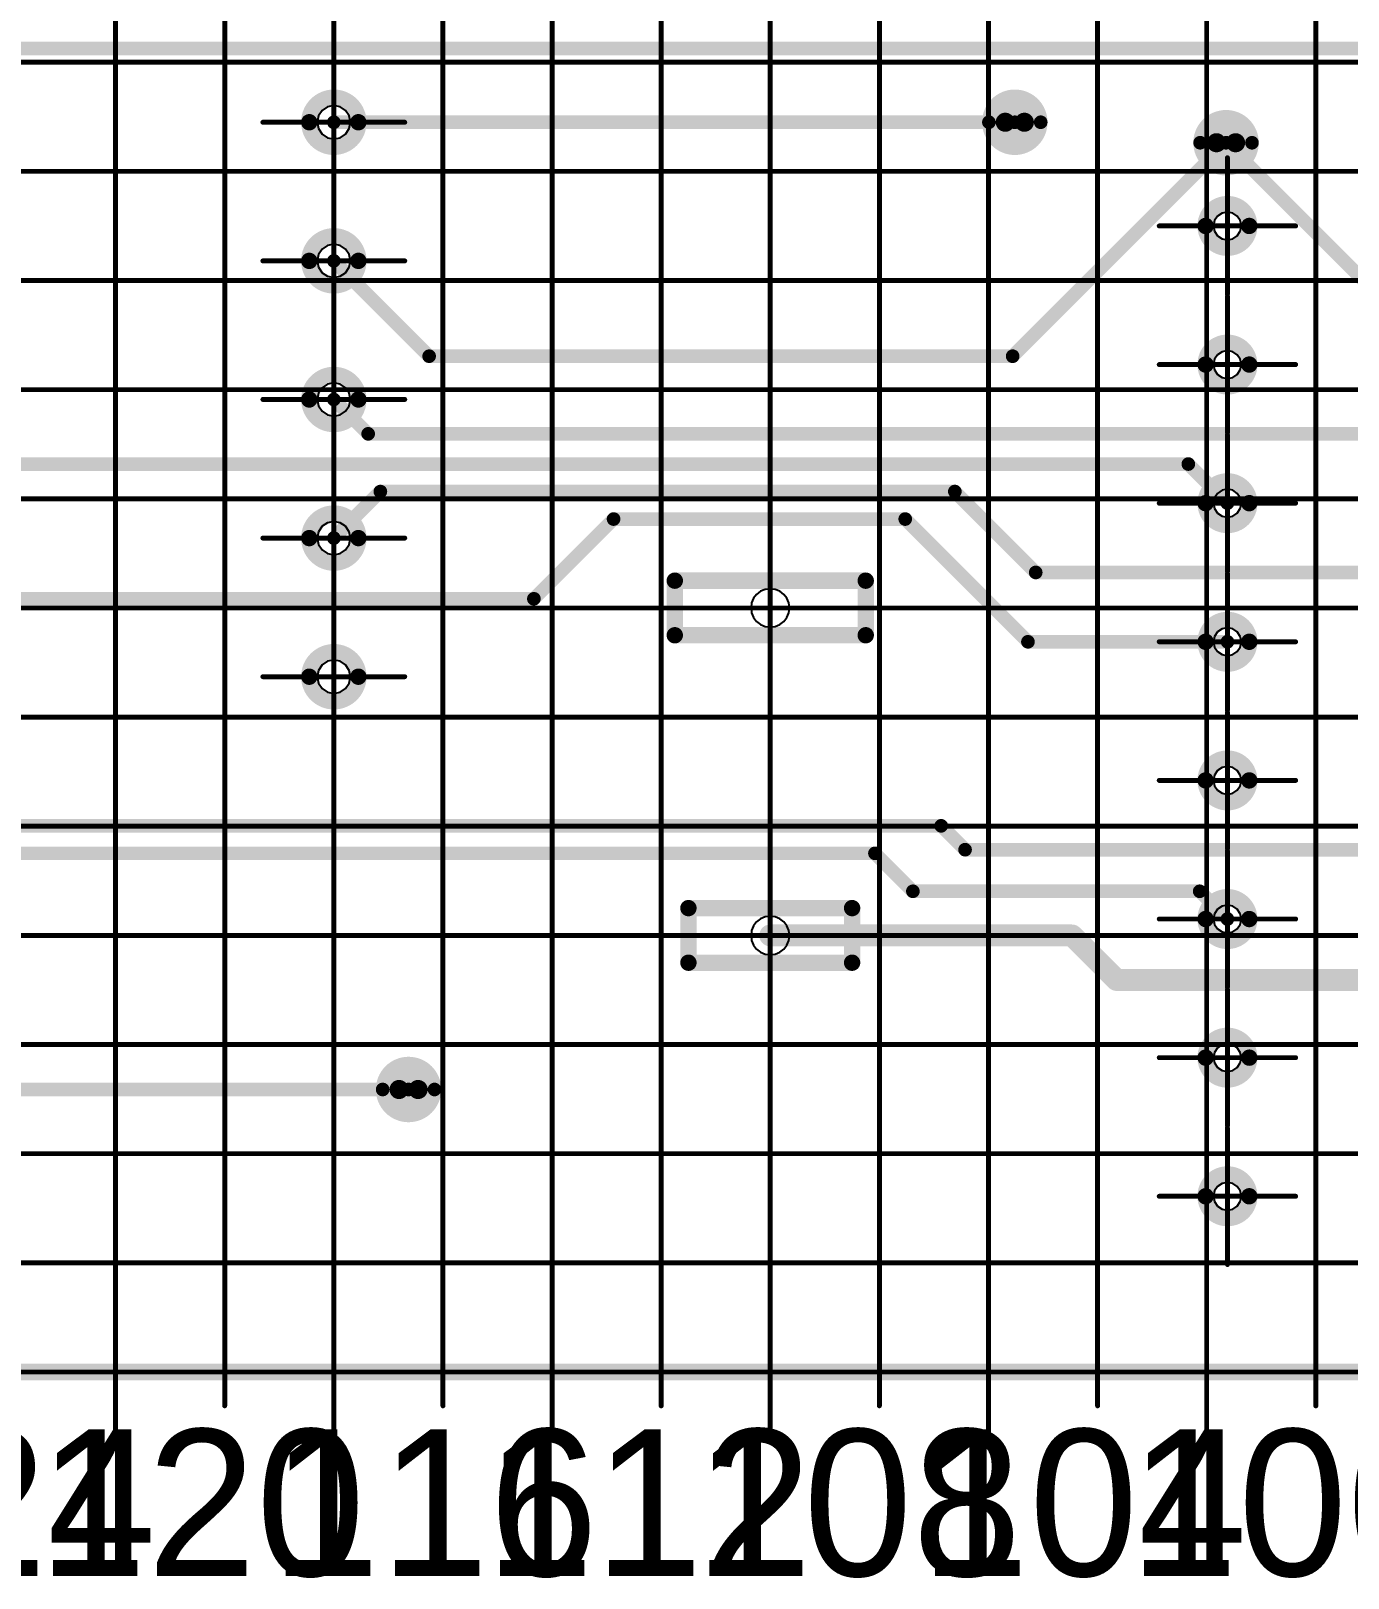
# Model space of a CAD drawing. Header units: millimetres. Extents: x 0 to 841, y 0 to 2540.
# Drawn here: x 555.9 to 604.2, y 2243.4 to 2300.1 of the extents above; entities that cross this region are included whole.
import ezdxf

# ---------------------------------------------------------------- set-up
doc = ezdxf.new("R2010")
doc.units = ezdxf.units.MM
for name, color, linetype in [('Mechanical11', 56, 'Continuous'), ('Mechanical12', 56, 'Continuous'), ('Mechanical7', 56, 'Continuous'), ('Mechanical9', 56, 'Continuous')]:
    doc.layers.add(name, color=color, linetype=linetype)

# ---------------------------------------------------------------- blocks, each defined once
blk = doc.blocks.new('BOASVIEW______B______L_____2__2_32_1_B_3')
at = {"layer": 'Mechanical11'}
for p, q in [((-120.565, -5.969), (-120.76, -5.93)), ((-120.76, -5.93), (-120.76, -6.44)), ((-120.4, -6.08), (-120.565, -5.969)), ((-120.289, -6.245), (-120.4, -6.08)), ((-120.76, -6.44), (-121.27, -6.44)), ((-121.27, -6.44), (-121.231, -6.635)), ((-121.231, -6.635), (-121.121, -6.8)), ((-121.121, -6.8), (-120.955, -6.911)), ((-120.76, -6.44), (-120.25, -6.44)), ((-120.76, -6.95), (-120.76, -6.44)), ((-120.25, -6.44), (-120.289, -6.245)), ((-120.955, -6.911), (-120.76, -6.95)), ((-120.565, -11.049), (-120.76, -11.01)), ((-120.76, -11.01), (-120.76, -11.52)), ((-120.4, -11.16), (-120.565, -11.049)), ((-120.289, -11.325), (-120.4, -11.16)), ((-120.25, -11.52), (-120.289, -11.325)), ((-120.76, -11.52), (-121.27, -11.52)), ((-121.27, -11.52), (-121.231, -11.715)), ((-121.231, -11.715), (-121.121, -11.88)), ((-121.121, -11.88), (-120.955, -11.991)), ((-120.76, -11.52), (-120.25, -11.52)), ((-120.76, -12.03), (-120.76, -11.52)), ((-120.955, -11.991), (-120.76, -12.03)), ((-120.565, -16.129), (-120.76, -16.09)), ((-120.76, -16.09), (-120.76, -16.6)), ((-120.4, -16.24), (-120.565, -16.129)), ((-120.289, -16.405), (-120.4, -16.24)), ((-120.25, -16.6), (-120.289, -16.405)), ((-104, -16), (-104.706, -16)), ((-104.706, -16), (-104.682, -16.183)), ((-104.682, -16.183), (-104.611, -16.353)), ((-104.611, -16.353), (-104.499, -16.499)), ((-104, -16.706), (-104, -16)), ((-120.76, -16.6), (-121.27, -16.6)), ((-121.27, -16.6), (-121.231, -16.795)), ((-121.231, -16.795), (-121.121, -16.96)), ((-121.121, -16.96), (-120.955, -17.071)), ((-120.76, -16.6), (-120.25, -16.6)), ((-120.76, -17.11), (-120.76, -16.6)), ((-104.499, -16.499), (-104.353, -16.611)), ((-104.353, -16.611), (-104.183, -16.682)), ((-104.183, -16.682), (-104, -16.706)), ((-120.955, -17.071), (-120.76, -17.11)), ((-120.565, -21.209), (-120.76, -21.17)), ((-120.76, -21.17), (-120.76, -21.68)), ((-120.4, -21.32), (-120.565, -21.209)), ((-120.289, -21.485), (-120.4, -21.32)), ((-120.25, -21.68), (-120.289, -21.485)), ((-120.76, -21.68), (-121.27, -21.68)), ((-121.27, -21.68), (-121.231, -21.875)), ((-121.231, -21.875), (-121.121, -22.04)), ((-121.121, -22.04), (-120.955, -22.151)), ((-120.76, -21.68), (-120.25, -21.68)), ((-120.76, -22.19), (-120.76, -21.68)), ((-120.955, -22.151), (-120.76, -22.19)), ((-87.766, -24.915), (-88, -24.868)), ((-88, -24.868), (-88, -25.48)), ((-87.567, -25.047), (-87.766, -24.915)), ((-88, -25.48), (-87.388, -25.48)), ((-88, -25.48), (-88, -26.092)), ((-87.388, -25.48), (-88, -25.48)), ((-87.435, -25.246), (-87.567, -25.047)), ((-87.388, -25.48), (-87.435, -25.246)), ((-87.435, -25.714), (-87.388, -25.48)), ((-88, -26.092), (-87.766, -26.045)), ((-87.766, -26.045), (-87.567, -25.913)), ((-87.567, -25.913), (-87.435, -25.714)), ((-120.565, -26.289), (-120.76, -26.25)), ((-120.76, -26.25), (-120.76, -26.76)), ((-120.4, -26.4), (-120.565, -26.289)), ((-120.289, -26.565), (-120.4, -26.4)), ((-120.25, -26.76), (-120.289, -26.565)), ((-120.76, -26.76), (-121.27, -26.76)), ((-121.27, -26.76), (-121.231, -26.955)), ((-121.231, -26.955), (-121.121, -27.12)), ((-121.121, -27.12), (-120.955, -27.231)), ((-120.76, -26.76), (-120.25, -26.76)), ((-120.76, -27.27), (-120.76, -26.76)), ((-120.955, -27.231), (-120.76, -27.27)), ((-104, -28), (-104.706, -28)), ((-104.706, -28), (-104.682, -28.183)), ((-104.682, -28.183), (-104.611, -28.353)), ((-104, -28.706), (-104, -28)), ((-104.611, -28.353), (-104.499, -28.499)), ((-104.499, -28.499), (-104.353, -28.611)), ((-104.353, -28.611), (-104.183, -28.682)), ((-104.183, -28.682), (-104, -28.706)), ((-87.766, -29.995), (-88, -29.948)), ((-88, -29.948), (-88, -30.56)), ((-87.567, -30.127), (-87.766, -29.995)), ((-88, -30.56), (-87.388, -30.56)), ((-88, -30.56), (-88, -31.172)), ((-87.388, -30.56), (-88, -30.56)), ((-87.435, -30.326), (-87.567, -30.127)), ((-87.388, -30.56), (-87.435, -30.326)), ((-87.435, -30.794), (-87.388, -30.56)), ((-88, -31.172), (-87.766, -31.125)), ((-87.766, -31.125), (-87.567, -30.993)), ((-87.567, -30.993), (-87.435, -30.794)), ((-120.565, -31.369), (-120.76, -31.33)), ((-120.76, -31.33), (-120.76, -31.84)), ((-120.4, -31.48), (-120.565, -31.369)), ((-120.289, -31.645), (-120.4, -31.48)), ((-120.25, -31.84), (-120.289, -31.645)), ((-120.76, -31.84), (-121.27, -31.84)), ((-121.27, -31.84), (-121.231, -32.035)), ((-121.231, -32.035), (-121.121, -32.2)), ((-121.121, -32.2), (-120.955, -32.311)), ((-120.955, -32.311), (-120.76, -32.35)), ((-120.76, -31.84), (-120.25, -31.84)), ((-120.76, -32.35), (-120.76, -31.84)), ((-87.766, -35.075), (-88, -35.028)), ((-88, -35.028), (-88, -35.64)), ((-87.567, -35.207), (-87.766, -35.075)), ((-88, -35.64), (-87.388, -35.64)), ((-88, -35.64), (-88, -36.252)), ((-87.388, -35.64), (-88, -35.64)), ((-87.435, -35.406), (-87.567, -35.207)), ((-87.388, -35.64), (-87.435, -35.406)), ((-87.435, -35.874), (-87.388, -35.64)), ((-88, -36.252), (-87.766, -36.205)), ((-87.766, -36.205), (-87.567, -36.073)), ((-87.567, -36.073), (-87.435, -35.874)), ((-120.565, -36.449), (-120.76, -36.41)), ((-120.76, -36.41), (-120.76, -36.92)), ((-120.4, -36.56), (-120.565, -36.449)), ((-120.289, -36.725), (-120.4, -36.56)), ((-120.25, -36.92), (-120.289, -36.725)), ((-120.76, -36.92), (-121.27, -36.92)), ((-121.27, -36.92), (-121.231, -37.115)), ((-121.231, -37.115), (-121.121, -37.28)), ((-121.121, -37.28), (-120.955, -37.391)), ((-120.955, -37.391), (-120.76, -37.43)), ((-120.76, -36.92), (-120.25, -36.92)), ((-120.76, -37.43), (-120.76, -36.92)), ((-87.766, -40.155), (-88, -40.108)), ((-88, -40.108), (-88, -40.72)), ((-87.567, -40.287), (-87.766, -40.155)), ((-88, -40.72), (-87.388, -40.72)), ((-88, -40.72), (-88, -41.332)), ((-87.388, -40.72), (-88, -40.72)), ((-87.435, -40.486), (-87.567, -40.287)), ((-87.388, -40.72), (-87.435, -40.486)), ((-87.435, -40.954), (-87.388, -40.72)), ((-88, -41.332), (-87.766, -41.285)), ((-87.766, -41.285), (-87.567, -41.153)), ((-87.567, -41.153), (-87.435, -40.954)), ((-120.565, -41.529), (-120.76, -41.49)), ((-120.76, -41.49), (-120.76, -42)), ((-120.4, -41.64), (-120.565, -41.529)), ((-120.289, -41.805), (-120.4, -41.64)), ((-120.25, -42), (-120.289, -41.805)), ((-120.76, -42), (-121.27, -42)), ((-121.27, -42), (-121.231, -42.195)), ((-121.231, -42.195), (-121.121, -42.36)), ((-121.121, -42.36), (-120.955, -42.471)), ((-120.955, -42.471), (-120.76, -42.51)), ((-120.76, -42), (-120.25, -42)), ((-120.76, -42.51), (-120.76, -42)), ((-87.766, -45.235), (-88, -45.188)), ((-88, -45.188), (-88, -45.8)), ((-87.567, -45.367), (-87.766, -45.235)), ((-88, -45.8), (-87.388, -45.8)), ((-88, -45.8), (-88, -46.412)), ((-87.388, -45.8), (-88, -45.8)), ((-87.435, -45.566), (-87.567, -45.367)), ((-87.388, -45.8), (-87.435, -45.566)), ((-87.435, -46.034), (-87.388, -45.8)), ((-88, -46.412), (-87.766, -46.365)), ((-87.766, -46.365), (-87.567, -46.233)), ((-87.567, -46.233), (-87.435, -46.034))]:
    blk.add_line(p, q, dxfattribs=at)
for points, const_width in [([(-90.39, -10.353, 1), (-91.09, -10.353, 1)], 0.7), ([(-91.265, -10.353, 1), (-90.915, -10.353, 1)], 0.35), ([(-90.565, -10.353, 1), (-90.215, -10.353, 1)], 0.35), ([(-120.359, -45.049, 1), (-121.059, -45.049, 1)], 0.7), ([(-121.234, -45.049, 1), (-120.884, -45.049, 1)], 0.35), ([(-120.534, -45.049, 1), (-120.184, -45.049, 1)], 0.35), ([(-112.615, -45.8, 1), (-113.315, -45.8, 1)], 0.7), ([(-113.49, -45.8, 1), (-113.14, -45.8, 1)], 0.35), ([(-112.79, -45.8, 1), (-112.44, -45.8, 1)], 0.35)]:
    blk.add_lwpolyline(points, format="xyb", close=True, dxfattribs=dict(at, const_width=const_width))
at = {"layer": 'Mechanical12'}
for p, q in [((-121.121, -6.08), (-121.231, -6.245)), ((-120.955, -5.969), (-121.121, -6.08)), ((-120.76, -5.93), (-120.955, -5.969)), ((-120.76, -6.44), (-120.76, -5.93)), ((-121.231, -6.245), (-121.27, -6.44)), ((-121.27, -6.44), (-120.76, -6.44)), ((-120.25, -6.44), (-120.76, -6.44)), ((-120.76, -6.44), (-120.76, -6.95)), ((-120.565, -6.911), (-120.4, -6.8)), ((-120.4, -6.8), (-120.289, -6.635)), ((-120.289, -6.635), (-120.25, -6.44)), ((-120.76, -6.95), (-120.565, -6.911)), ((-121.231, -11.325), (-121.27, -11.52)), ((-121.121, -11.16), (-121.231, -11.325)), ((-120.955, -11.049), (-121.121, -11.16)), ((-120.76, -11.01), (-120.955, -11.049)), ((-120.76, -11.52), (-120.76, -11.01)), ((-121.27, -11.52), (-120.76, -11.52)), ((-120.25, -11.52), (-120.76, -11.52)), ((-120.76, -11.52), (-120.76, -12.03)), ((-120.565, -11.991), (-120.4, -11.88)), ((-120.4, -11.88), (-120.289, -11.715)), ((-120.289, -11.715), (-120.25, -11.52)), ((-120.76, -12.03), (-120.565, -11.991)), ((-104, -15.294), (-104.183, -15.318)), ((-104, -15.294), (-104, -16)), ((-103.817, -15.318), (-104, -15.294)), ((-104, -16), (-104, -15.294)), ((-104.682, -15.817), (-104.706, -16)), ((-104.611, -15.647), (-104.682, -15.817)), ((-104.499, -15.501), (-104.611, -15.647)), ((-104.353, -15.389), (-104.499, -15.501)), ((-104.183, -15.318), (-104.353, -15.389)), ((-103.647, -15.389), (-103.817, -15.318)), ((-103.501, -15.501), (-103.647, -15.389)), ((-103.389, -15.647), (-103.501, -15.501)), ((-103.318, -15.817), (-103.389, -15.647)), ((-103.294, -16), (-103.318, -15.817)), ((-121.231, -16.405), (-121.27, -16.6)), ((-121.121, -16.24), (-121.231, -16.405)), ((-120.955, -16.129), (-121.121, -16.24)), ((-120.76, -16.09), (-120.955, -16.129)), ((-120.76, -16.6), (-120.76, -16.09)), ((-104.706, -16), (-104, -16)), ((-104, -16), (-103.294, -16)), ((-103.294, -16), (-104, -16)), ((-104, -16), (-104, -16.706)), ((-103.501, -16.499), (-103.389, -16.353)), ((-103.389, -16.353), (-103.318, -16.183)), ((-103.318, -16.183), (-103.294, -16)), ((-121.27, -16.6), (-120.76, -16.6)), ((-120.25, -16.6), (-120.76, -16.6)), ((-120.76, -16.6), (-120.76, -17.11)), ((-120.565, -17.071), (-120.4, -16.96)), ((-120.4, -16.96), (-120.289, -16.795)), ((-120.289, -16.795), (-120.25, -16.6)), ((-104, -16.706), (-103.817, -16.682)), ((-103.817, -16.682), (-103.647, -16.611)), ((-103.647, -16.611), (-103.501, -16.499)), ((-120.76, -17.11), (-120.565, -17.071)), ((-121.231, -21.485), (-121.27, -21.68)), ((-121.121, -21.32), (-121.231, -21.485)), ((-120.955, -21.209), (-121.121, -21.32)), ((-120.76, -21.17), (-120.955, -21.209)), ((-120.76, -21.68), (-120.76, -21.17)), ((-121.27, -21.68), (-120.76, -21.68)), ((-120.25, -21.68), (-120.76, -21.68)), ((-120.76, -21.68), (-120.76, -22.19)), ((-120.565, -22.151), (-120.4, -22.04)), ((-120.4, -22.04), (-120.289, -21.875)), ((-120.289, -21.875), (-120.25, -21.68)), ((-120.76, -22.19), (-120.565, -22.151)), ((-88.234, -24.915), (-88.433, -25.047)), ((-88, -24.868), (-88.234, -24.915)), ((-88, -25.48), (-88, -24.868)), ((-88.565, -25.246), (-88.612, -25.48)), ((-88.612, -25.48), (-88, -25.48)), ((-88, -25.48), (-88.612, -25.48)), ((-88.612, -25.48), (-88.565, -25.714)), ((-88.433, -25.047), (-88.565, -25.246)), ((-88, -26.092), (-88, -25.48)), ((-88.565, -25.714), (-88.433, -25.913)), ((-88.433, -25.913), (-88.234, -26.045)), ((-88.234, -26.045), (-88, -26.092)), ((-121.231, -26.565), (-121.27, -26.76)), ((-121.121, -26.4), (-121.231, -26.565)), ((-120.955, -26.289), (-121.121, -26.4)), ((-120.76, -26.25), (-120.955, -26.289)), ((-120.76, -26.76), (-120.76, -26.25)), ((-121.27, -26.76), (-120.76, -26.76)), ((-120.25, -26.76), (-120.76, -26.76)), ((-120.76, -26.76), (-120.76, -27.27)), ((-120.565, -27.231), (-120.4, -27.12)), ((-120.4, -27.12), (-120.289, -26.955)), ((-120.289, -26.955), (-120.25, -26.76)), ((-120.76, -27.27), (-120.565, -27.231)), ((-104.611, -27.647), (-104.682, -27.817)), ((-104.499, -27.501), (-104.611, -27.647)), ((-104.353, -27.389), (-104.499, -27.501)), ((-104.183, -27.318), (-104.353, -27.389)), ((-104, -27.294), (-104.183, -27.318)), ((-104, -27.294), (-104, -28)), ((-103.817, -27.318), (-104, -27.294)), ((-104, -28), (-104, -27.294)), ((-103.647, -27.389), (-103.817, -27.318)), ((-103.501, -27.501), (-103.647, -27.389)), ((-103.389, -27.647), (-103.501, -27.501)), ((-103.318, -27.817), (-103.389, -27.647)), ((-104.682, -27.817), (-104.706, -28)), ((-104.706, -28), (-104, -28)), ((-104, -28), (-103.294, -28)), ((-103.294, -28), (-104, -28)), ((-104, -28), (-104, -28.706)), ((-103.389, -28.353), (-103.318, -28.183)), ((-103.294, -28), (-103.318, -27.817)), ((-103.318, -28.183), (-103.294, -28)), ((-104, -28.706), (-103.817, -28.682)), ((-103.817, -28.682), (-103.647, -28.611)), ((-103.647, -28.611), (-103.501, -28.499)), ((-103.501, -28.499), (-103.389, -28.353)), ((-88.234, -29.995), (-88.433, -30.127)), ((-88, -29.948), (-88.234, -29.995)), ((-88, -30.56), (-88, -29.948)), ((-88.565, -30.326), (-88.612, -30.56)), ((-88.612, -30.56), (-88, -30.56)), ((-88, -30.56), (-88.612, -30.56)), ((-88.612, -30.56), (-88.565, -30.794)), ((-88.433, -30.127), (-88.565, -30.326)), ((-88, -31.172), (-88, -30.56)), ((-88.565, -30.794), (-88.433, -30.993)), ((-88.433, -30.993), (-88.234, -31.125)), ((-88.234, -31.125), (-88, -31.172)), ((-121.231, -31.645), (-121.27, -31.84)), ((-121.121, -31.48), (-121.231, -31.645)), ((-120.955, -31.369), (-121.121, -31.48)), ((-120.76, -31.33), (-120.955, -31.369)), ((-120.76, -31.84), (-120.76, -31.33)), ((-121.27, -31.84), (-120.76, -31.84)), ((-120.25, -31.84), (-120.76, -31.84)), ((-120.76, -31.84), (-120.76, -32.35)), ((-120.76, -32.35), (-120.565, -32.311)), ((-120.565, -32.311), (-120.4, -32.2)), ((-120.4, -32.2), (-120.289, -32.035)), ((-120.289, -32.035), (-120.25, -31.84)), ((-88.234, -35.075), (-88.433, -35.207)), ((-88, -35.028), (-88.234, -35.075)), ((-88, -35.64), (-88, -35.028)), ((-88.565, -35.406), (-88.612, -35.64)), ((-88.612, -35.64), (-88, -35.64)), ((-88, -35.64), (-88.612, -35.64)), ((-88.612, -35.64), (-88.565, -35.874)), ((-88.433, -35.207), (-88.565, -35.406)), ((-88, -36.252), (-88, -35.64)), ((-88.565, -35.874), (-88.433, -36.073)), ((-88.433, -36.073), (-88.234, -36.205)), ((-88.234, -36.205), (-88, -36.252)), ((-121.231, -36.725), (-121.27, -36.92)), ((-121.121, -36.56), (-121.231, -36.725)), ((-120.955, -36.449), (-121.121, -36.56)), ((-120.76, -36.41), (-120.955, -36.449)), ((-120.76, -36.92), (-120.76, -36.41)), ((-121.27, -36.92), (-120.76, -36.92)), ((-120.25, -36.92), (-120.76, -36.92)), ((-120.76, -36.92), (-120.76, -37.43)), ((-120.76, -37.43), (-120.565, -37.391)), ((-120.565, -37.391), (-120.4, -37.28)), ((-120.4, -37.28), (-120.289, -37.115)), ((-120.289, -37.115), (-120.25, -36.92)), ((-88.234, -40.155), (-88.433, -40.287)), ((-88, -40.108), (-88.234, -40.155)), ((-88, -40.72), (-88, -40.108)), ((-88.565, -40.486), (-88.612, -40.72)), ((-88.612, -40.72), (-88, -40.72)), ((-88, -40.72), (-88.612, -40.72)), ((-88.612, -40.72), (-88.565, -40.954)), ((-88.433, -40.287), (-88.565, -40.486)), ((-88, -41.332), (-88, -40.72)), ((-88.565, -40.954), (-88.433, -41.153)), ((-88.433, -41.153), (-88.234, -41.285)), ((-88.234, -41.285), (-88, -41.332)), ((-121.231, -41.805), (-121.27, -42)), ((-121.121, -41.64), (-121.231, -41.805)), ((-120.955, -41.529), (-121.121, -41.64)), ((-120.76, -41.49), (-120.955, -41.529)), ((-120.76, -42), (-120.76, -41.49)), ((-121.27, -42), (-120.76, -42)), ((-120.25, -42), (-120.76, -42)), ((-120.76, -42), (-120.76, -42.51)), ((-120.76, -42.51), (-120.565, -42.471)), ((-120.565, -42.471), (-120.4, -42.36)), ((-120.4, -42.36), (-120.289, -42.195)), ((-120.289, -42.195), (-120.25, -42)), ((-88.234, -45.235), (-88.433, -45.367)), ((-88, -45.188), (-88.234, -45.235)), ((-88, -45.8), (-88, -45.188)), ((-88.565, -45.566), (-88.612, -45.8)), ((-88.612, -45.8), (-88, -45.8)), ((-88, -45.8), (-88.612, -45.8)), ((-88.612, -45.8), (-88.565, -46.034)), ((-88.433, -45.367), (-88.565, -45.566)), ((-88, -46.412), (-88, -45.8)), ((-88.565, -46.034), (-88.433, -46.233)), ((-88.433, -46.233), (-88.234, -46.365)), ((-88.234, -46.365), (-88, -46.412))]:
    blk.add_line(p, q, dxfattribs=at)
for points, const_width in [([(0, 0), (-320, 0)], 0.6), ([(0, 0), (-320, 0)], 0.6), ([(-62.687, -10.353), (-90.74, -10.353)], 0.5), ([(-116.696, -14.366), (-138.235, -14.366)], 0.8), ([(-115.062, -16), (-116.696, -14.366)], 0.8), ([(-107, -15), (-107, -17)], 0.6), ([(-101, -15), (-107, -15)], 0.6), ([(-101, -15), (-101, -17)], 0.6), ([(-104, -16), (-115.062, -16)], 0.8), ([(-119.743, -17.617), (-120.76, -16.6)], 0.5), ([(-101, -17), (-107, -17)], 0.6), ([(-109.228, -17.617), (-119.743, -17.617)], 0.5), ([(-107.838, -19.008), (-109.228, -17.617)], 0.5), ([(-111.141, -19.141), (-133.459, -19.141)], 0.5), ([(-110.266, -20.016), (-111.141, -19.141)], 0.5), ([(-57.292, -19.008), (-107.838, -19.008)], 0.5), ([(-62.984, -20.016), (-110.266, -20.016)], 0.5), ([(-113.446, -26.76), (-120.76, -26.76)], 0.5), ([(-108.948, -31.258), (-113.446, -26.76)], 0.5), ([(-107.5, -27), (-107.5, -29)], 0.6), ([(-100.5, -27), (-107.5, -27)], 0.6), ([(-100.5, -27), (-100.5, -29)], 0.6), ([(-95.334, -28.336), (-98.256, -31.258)], 0.5), ([(-64.824, -28.336), (-95.334, -28.336)], 0.5), ([(-100.5, -29), (-107.5, -29)], 0.6), ([(-113.731, -29.301), (-132.813, -29.301)], 0.5), ([(-110.766, -32.266), (-113.731, -29.301)], 0.5), ([(-88, -30.56), (-89.706, -32.266)], 0.5), ([(-98.256, -31.258), (-108.948, -31.258)], 0.5), ([(-119.326, -33.274), (-120.76, -31.84)], 0.5), ([(-89.706, -32.266), (-110.766, -32.266)], 0.5), ([(-64.966, -33.274), (-119.326, -33.274)], 0.5), ([(-89.259, -34.381), (-132.19, -34.381)], 0.5), ([(-88, -35.64), (-89.259, -34.381)], 0.5), ([(-120.709, -45.049), (-128.786, -36.972)], 0.5), ([(-112.886, -37.226), (-120.709, -45.049)], 0.5), ([(-91.494, -37.226), (-112.886, -37.226)], 0.5), ([(-88, -40.72), (-91.494, -37.226)], 0.5), ([(-88, -45.8), (-112.965, -45.8)], 0.5), ([(-41.304, -48.504), (-192.773, -48.504)], 0.5)]:
    blk.add_lwpolyline(points, dxfattribs=dict(at, const_width=const_width))
for points, const_width in [([(-119.96, -6.44, 1), (-121.56, -6.44, 1)], 0.6), ([(-121.71, -6.44, 1), (-121.41, -6.44, 1)], 0.3), ([(-120.11, -6.44, 1), (-119.81, -6.44, 1)], 0.3), ([(-89.79, -10.353, 1), (-91.69, -10.353, 1)], 0.5), ([(-91.815, -10.353, 1), (-91.565, -10.353, 1)], 0.25), ([(-90.865, -10.353, 1), (-90.615, -10.353, 1)], 0.25), ([(-89.915, -10.353, 1), (-89.665, -10.353, 1)], 0.25), ([(-119.96, -11.52, 1), (-121.56, -11.52, 1)], 0.6), ([(-121.71, -11.52, 1), (-121.41, -11.52, 1)], 0.3), ([(-120.11, -11.52, 1), (-119.81, -11.52, 1)], 0.3), ([(-116.896, -14.366, 1), (-116.496, -14.366, 1)], 0.4), ([(-116.896, -14.366, 1), (-116.496, -14.366, 1)], 0.4), ([(-107.15, -15, 1), (-106.85, -15, 1)], 0.3), ([(-107.15, -15, 1), (-106.85, -15, 1)], 0.3), ([(-101.15, -15, 1), (-100.85, -15, 1)], 0.3), ([(-101.15, -15, 1), (-100.85, -15, 1)], 0.3), ([(-119.96, -16.6, 1), (-121.56, -16.6, 1)], 0.6), ([(-115.262, -16, 1), (-114.862, -16, 1)], 0.4), ([(-115.262, -16, 1), (-114.862, -16, 1)], 0.4), ([(-104.2, -16, 1), (-103.8, -16, 1)], 0.4), ([(-121.71, -16.6, 1), (-121.41, -16.6, 1)], 0.3), ([(-120.885, -16.6, 1), (-120.635, -16.6, 1)], 0.25), ([(-120.11, -16.6, 1), (-119.81, -16.6, 1)], 0.3), ([(-107.15, -17, 1), (-106.85, -17, 1)], 0.3), ([(-107.15, -17, 1), (-106.85, -17, 1)], 0.3), ([(-101.15, -17, 1), (-100.85, -17, 1)], 0.3), ([(-101.15, -17, 1), (-100.85, -17, 1)], 0.3), ([(-119.868, -17.617, 1), (-119.618, -17.617, 1)], 0.25), ([(-119.868, -17.617, 1), (-119.618, -17.617, 1)], 0.25), ([(-109.353, -17.617, 1), (-109.103, -17.617, 1)], 0.25), ([(-109.353, -17.617, 1), (-109.103, -17.617, 1)], 0.25), ([(-111.266, -19.141, 1), (-111.016, -19.141, 1)], 0.25), ([(-111.266, -19.141, 1), (-111.016, -19.141, 1)], 0.25), ([(-107.963, -19.008, 1), (-107.713, -19.008, 1)], 0.25), ([(-107.963, -19.008, 1), (-107.713, -19.008, 1)], 0.25), ([(-110.391, -20.016, 1), (-110.141, -20.016, 1)], 0.25), ([(-110.391, -20.016, 1), (-110.141, -20.016, 1)], 0.25), ([(-119.96, -21.68, 1), (-121.56, -21.68, 1)], 0.6), ([(-121.71, -21.68, 1), (-121.41, -21.68, 1)], 0.3), ([(-120.11, -21.68, 1), (-119.81, -21.68, 1)], 0.3), ([(-87.1, -25.48, 1), (-88.9, -25.48, 1)], 0.6), ([(-89.05, -25.48, 1), (-88.75, -25.48, 1)], 0.3), ([(-87.25, -25.48, 1), (-86.95, -25.48, 1)], 0.3), ([(-119.96, -26.76, 1), (-121.56, -26.76, 1)], 0.6), ([(-121.71, -26.76, 1), (-121.41, -26.76, 1)], 0.3), ([(-120.885, -26.76, 1), (-120.635, -26.76, 1)], 0.25), ([(-120.11, -26.76, 1), (-119.81, -26.76, 1)], 0.3), ([(-113.571, -26.76, 1), (-113.321, -26.76, 1)], 0.25), ([(-113.571, -26.76, 1), (-113.321, -26.76, 1)], 0.25), ([(-107.65, -27, 1), (-107.35, -27, 1)], 0.3), ([(-107.65, -27, 1), (-107.35, -27, 1)], 0.3), ([(-100.65, -27, 1), (-100.35, -27, 1)], 0.3), ([(-100.65, -27, 1), (-100.35, -27, 1)], 0.3), ([(-95.459, -28.336, 1), (-95.209, -28.336, 1)], 0.25), ([(-95.459, -28.336, 1), (-95.209, -28.336, 1)], 0.25), ([(-107.65, -29, 1), (-107.35, -29, 1)], 0.3), ([(-107.65, -29, 1), (-107.35, -29, 1)], 0.3), ([(-100.65, -29, 1), (-100.35, -29, 1)], 0.3), ([(-100.65, -29, 1), (-100.35, -29, 1)], 0.3), ([(-113.856, -29.301, 1), (-113.606, -29.301, 1)], 0.25), ([(-113.856, -29.301, 1), (-113.606, -29.301, 1)], 0.25), ([(-87.1, -30.56, 1), (-88.9, -30.56, 1)], 0.6), ([(-89.05, -30.56, 1), (-88.75, -30.56, 1)], 0.3), ([(-88.125, -30.56, 1), (-87.875, -30.56, 1)], 0.25), ([(-87.25, -30.56, 1), (-86.95, -30.56, 1)], 0.3), ([(-119.96, -31.84, 1), (-121.56, -31.84, 1)], 0.6), ([(-109.073, -31.258, 1), (-108.823, -31.258, 1)], 0.25), ([(-109.073, -31.258, 1), (-108.823, -31.258, 1)], 0.25), ([(-98.381, -31.258, 1), (-98.131, -31.258, 1)], 0.25), ([(-98.381, -31.258, 1), (-98.131, -31.258, 1)], 0.25), ([(-121.71, -31.84, 1), (-121.41, -31.84, 1)], 0.3), ([(-120.885, -31.84, 1), (-120.635, -31.84, 1)], 0.25), ([(-120.11, -31.84, 1), (-119.81, -31.84, 1)], 0.3), ([(-110.891, -32.266, 1), (-110.641, -32.266, 1)], 0.25), ([(-110.891, -32.266, 1), (-110.641, -32.266, 1)], 0.25), ([(-89.831, -32.266, 1), (-89.581, -32.266, 1)], 0.25), ([(-89.831, -32.266, 1), (-89.581, -32.266, 1)], 0.25), ([(-119.451, -33.274, 1), (-119.201, -33.274, 1)], 0.25), ([(-119.451, -33.274, 1), (-119.201, -33.274, 1)], 0.25), ([(-89.384, -34.381, 1), (-89.134, -34.381, 1)], 0.25), ([(-89.384, -34.381, 1), (-89.134, -34.381, 1)], 0.25), ([(-87.1, -35.64, 1), (-88.9, -35.64, 1)], 0.6), ([(-89.05, -35.64, 1), (-88.75, -35.64, 1)], 0.3), ([(-88.125, -35.64, 1), (-87.875, -35.64, 1)], 0.25), ([(-87.25, -35.64, 1), (-86.95, -35.64, 1)], 0.3), ([(-119.96, -36.92, 1), (-121.56, -36.92, 1)], 0.6), ([(-121.71, -36.92, 1), (-121.41, -36.92, 1)], 0.3), ([(-120.11, -36.92, 1), (-119.81, -36.92, 1)], 0.3), ([(-113.011, -37.226, 1), (-112.761, -37.226, 1)], 0.25), ([(-113.011, -37.226, 1), (-112.761, -37.226, 1)], 0.25), ([(-91.619, -37.226, 1), (-91.369, -37.226, 1)], 0.25), ([(-91.619, -37.226, 1), (-91.369, -37.226, 1)], 0.25), ([(-87.1, -40.72, 1), (-88.9, -40.72, 1)], 0.6), ([(-89.05, -40.72, 1), (-88.75, -40.72, 1)], 0.3), ([(-88.125, -40.72, 1), (-87.875, -40.72, 1)], 0.25), ([(-87.25, -40.72, 1), (-86.95, -40.72, 1)], 0.3), ([(-119.96, -42, 1), (-121.56, -42, 1)], 0.6), ([(-121.71, -42, 1), (-121.41, -42, 1)], 0.3), ([(-120.11, -42, 1), (-119.81, -42, 1)], 0.3), ([(-119.759, -45.049, 1), (-121.659, -45.049, 1)], 0.5), ([(-112.015, -45.8, 1), (-113.915, -45.8, 1)], 0.5), ([(-87.1, -45.8, 1), (-88.9, -45.8, 1)], 0.6), ([(-121.784, -45.049, 1), (-121.534, -45.049, 1)], 0.25), ([(-120.834, -45.049, 1), (-120.584, -45.049, 1)], 0.25), ([(-120.834, -45.049, 1), (-120.584, -45.049, 1)], 0.25), ([(-119.884, -45.049, 1), (-119.634, -45.049, 1)], 0.25), ([(-114.04, -45.8, 1), (-113.79, -45.8, 1)], 0.25), ([(-113.09, -45.8, 1), (-112.84, -45.8, 1)], 0.25), ([(-112.14, -45.8, 1), (-111.89, -45.8, 1)], 0.25), ([(-89.05, -45.8, 1), (-88.75, -45.8, 1)], 0.3), ([(-88.125, -45.8, 1), (-87.875, -45.8, 1)], 0.25), ([(-87.25, -45.8, 1), (-86.95, -45.8, 1)], 0.3)]:
    blk.add_lwpolyline(points, format="xyb", close=True, dxfattribs=dict(at, const_width=const_width))
at = {"layer": 'Mechanical7', "const_width": 0.18}
for points in [[(-120.76, -3.94), (-120.76, -8.94)], [(-118.26, -6.44), (-123.26, -6.44)], [(-120.76, -9.02), (-120.76, -14.02)], [(-118.26, -11.52), (-123.26, -11.52)], [(-104, -13.3), (-104, -18.7)], [(-120.76, -14.1), (-120.76, -19.1)], [(-101.3, -16), (-106.7, -16)], [(-118.26, -16.6), (-123.26, -16.6)], [(-120.76, -19.18), (-120.76, -24.18)], [(-118.26, -21.68), (-123.26, -21.68)], [(-88, -22.88), (-88, -28.08)], [(-120.76, -24.26), (-120.76, -29.26)], [(-104, -25.3), (-104, -30.7)], [(-85.4, -25.48), (-90.6, -25.48)], [(-118.26, -26.76), (-123.26, -26.76)], [(-101.3, -28), (-106.7, -28)], [(-88, -27.96), (-88, -33.16)], [(-120.76, -29.34), (-120.76, -34.34)], [(-85.4, -30.56), (-90.6, -30.56)], [(-118.26, -31.84), (-123.26, -31.84)], [(-88, -33.04), (-88, -38.24)], [(-120.76, -34.42), (-120.76, -39.42)], [(-85.4, -35.64), (-90.6, -35.64)], [(-118.26, -36.92), (-123.26, -36.92)], [(-88, -38.12), (-88, -43.32)], [(-120.76, -39.5), (-120.76, -44.5)], [(-85.4, -40.72), (-90.6, -40.72)], [(-118.26, -42), (-123.26, -42)], [(-88, -43.2), (-88, -48.4)], [(-85.4, -45.8), (-90.6, -45.8)], [(-88, -48.28), (-88, -53.48)]]:
    blk.add_lwpolyline(points, dxfattribs=at)
at = {"layer": 'Mechanical7', "const_width": 0.09}
for points in [[(-120.805, -3.94, 1), (-120.715, -3.94, 1)], [(-123.305, -6.44, 1), (-123.215, -6.44, 1)], [(-118.305, -6.44, 1), (-118.215, -6.44, 1)], [(-120.805, -8.94, 1), (-120.715, -8.94, 1)], [(-120.805, -9.02, 1), (-120.715, -9.02, 1)], [(-123.305, -11.52, 1), (-123.215, -11.52, 1)], [(-118.305, -11.52, 1), (-118.215, -11.52, 1)], [(-104.045, -13.3, 1), (-103.955, -13.3, 1)], [(-120.805, -14.02, 1), (-120.715, -14.02, 1)], [(-120.805, -14.1, 1), (-120.715, -14.1, 1)], [(-106.745, -16, 1), (-106.655, -16, 1)], [(-101.345, -16, 1), (-101.255, -16, 1)], [(-123.305, -16.6, 1), (-123.215, -16.6, 1)], [(-118.305, -16.6, 1), (-118.215, -16.6, 1)], [(-104.045, -18.7, 1), (-103.955, -18.7, 1)], [(-120.805, -19.1, 1), (-120.715, -19.1, 1)], [(-120.805, -19.18, 1), (-120.715, -19.18, 1)], [(-123.305, -21.68, 1), (-123.215, -21.68, 1)], [(-118.305, -21.68, 1), (-118.215, -21.68, 1)], [(-88.045, -22.88, 1), (-87.955, -22.88, 1)], [(-120.805, -24.18, 1), (-120.715, -24.18, 1)], [(-120.805, -24.26, 1), (-120.715, -24.26, 1)], [(-104.045, -25.3, 1), (-103.955, -25.3, 1)], [(-90.645, -25.48, 1), (-90.555, -25.48, 1)], [(-85.445, -25.48, 1), (-85.355, -25.48, 1)], [(-123.305, -26.76, 1), (-123.215, -26.76, 1)], [(-118.305, -26.76, 1), (-118.215, -26.76, 1)], [(-106.745, -28, 1), (-106.655, -28, 1)], [(-101.345, -28, 1), (-101.255, -28, 1)], [(-88.045, -27.96, 1), (-87.955, -27.96, 1)], [(-88.045, -28.08, 1), (-87.955, -28.08, 1)], [(-120.805, -29.26, 1), (-120.715, -29.26, 1)], [(-120.805, -29.34, 1), (-120.715, -29.34, 1)], [(-104.045, -30.7, 1), (-103.955, -30.7, 1)], [(-90.645, -30.56, 1), (-90.555, -30.56, 1)], [(-85.445, -30.56, 1), (-85.355, -30.56, 1)], [(-123.305, -31.84, 1), (-123.215, -31.84, 1)], [(-118.305, -31.84, 1), (-118.215, -31.84, 1)], [(-88.045, -33.04, 1), (-87.955, -33.04, 1)], [(-88.045, -33.16, 1), (-87.955, -33.16, 1)], [(-120.805, -34.34, 1), (-120.715, -34.34, 1)], [(-120.805, -34.42, 1), (-120.715, -34.42, 1)], [(-90.645, -35.64, 1), (-90.555, -35.64, 1)], [(-85.445, -35.64, 1), (-85.355, -35.64, 1)], [(-123.305, -36.92, 1), (-123.215, -36.92, 1)], [(-118.305, -36.92, 1), (-118.215, -36.92, 1)], [(-88.045, -38.12, 1), (-87.955, -38.12, 1)], [(-88.045, -38.24, 1), (-87.955, -38.24, 1)], [(-120.805, -39.42, 1), (-120.715, -39.42, 1)], [(-120.805, -39.5, 1), (-120.715, -39.5, 1)], [(-90.645, -40.72, 1), (-90.555, -40.72, 1)], [(-85.445, -40.72, 1), (-85.355, -40.72, 1)], [(-123.305, -42, 1), (-123.215, -42, 1)], [(-118.305, -42, 1), (-118.215, -42, 1)], [(-88.045, -43.2, 1), (-87.955, -43.2, 1)], [(-88.045, -43.32, 1), (-87.955, -43.32, 1)], [(-120.805, -44.5, 1), (-120.715, -44.5, 1)], [(-90.645, -45.8, 1), (-90.555, -45.8, 1)], [(-85.445, -45.8, 1), (-85.355, -45.8, 1)], [(-88.045, -48.28, 1), (-87.955, -48.28, 1)], [(-88.045, -48.4, 1), (-87.955, -48.4, 1)]]:
    blk.add_lwpolyline(points, format="xyb", close=True, dxfattribs=at)
at = {"layer": 'Mechanical9', "const_width": 0.18}
for points in [[(-120, 2.48), (-120, 0)], [(-112, 2.48), (-112, 0)], [(-104, 2.48), (-104, 0)], [(-96, 2.48), (-96, 0)], [(-88, 2.48), (-88, 0)], [(-80, 2.48), (-80, 0)], [(-124, 1.24), (-124, 0)], [(-120, 1.24), (-120, 0)], [(-116, 1.24), (-116, 0)], [(-112, 1.24), (-112, 0)], [(-108, 1.24), (-108, 0)], [(-104, 1.24), (-104, 0)], [(-100, 1.24), (-100, 0)], [(-96, 1.24), (-96, 0)], [(-92, 1.24), (-92, 0)], [(-88, 1.24), (-88, 0)], [(-84, 1.24), (-84, 0)], [(-80, 1.24), (-80, 0)], [(0, 0), (-320, 0)], [(-124, 0), (-124, -210)], [(-120, 0), (-120, -210)], [(-116, 0), (-116, -210)], [(-112, 0), (-112, -210)], [(-108, 0), (-108, -210)], [(-104, 0), (-104, -210)], [(-100, 0), (-100, -210)], [(-96, 0), (-96, -210)], [(-92, 0), (-92, -210)], [(-88, 0), (-88, -210)], [(-84, 0), (-84, -210)], [(-80, 0), (-80, -210)], [(0, -4), (-320, -4)], [(0, -8), (-320, -8)], [(0, -12), (-320, -12)], [(0, -16), (-320, -16)], [(0, -20), (-320, -20)], [(0, -24), (-320, -24)], [(0, -28), (-320, -28)], [(0, -32), (-320, -32)], [(0, -36), (-320, -36)], [(0, -40), (-320, -40)], [(0, -44), (-320, -44)], [(0, -48), (-320, -48)]]:
    blk.add_lwpolyline(points, dxfattribs=at)
at = {"layer": 'Mechanical9', "const_width": 0.09}
for points in [[(-120.045, 2.48, 1), (-119.955, 2.48, 1)], [(-112.045, 2.48, 1), (-111.955, 2.48, 1)], [(-104.045, 2.48, 1), (-103.955, 2.48, 1)], [(-96.045, 2.48, 1), (-95.955, 2.48, 1)], [(-88.045, 2.48, 1), (-87.955, 2.48, 1)], [(-80.045, 2.48, 1), (-79.955, 2.48, 1)], [(-124.045, 1.24, 1), (-123.955, 1.24, 1)], [(-120.045, 1.24, 1), (-119.955, 1.24, 1)], [(-116.045, 1.24, 1), (-115.955, 1.24, 1)], [(-112.045, 1.24, 1), (-111.955, 1.24, 1)], [(-108.045, 1.24, 1), (-107.955, 1.24, 1)], [(-104.045, 1.24, 1), (-103.955, 1.24, 1)], [(-100.045, 1.24, 1), (-99.955, 1.24, 1)], [(-96.045, 1.24, 1), (-95.955, 1.24, 1)], [(-92.045, 1.24, 1), (-91.955, 1.24, 1)], [(-88.045, 1.24, 1), (-87.955, 1.24, 1)], [(-84.045, 1.24, 1), (-83.955, 1.24, 1)], [(-80.045, 1.24, 1), (-79.955, 1.24, 1)], [(-124.045, 0, 1), (-123.955, 0, 1)], [(-124.045, 0, 1), (-123.955, 0, 1)], [(-120.045, 0, 1), (-119.955, 0, 1)], [(-120.045, 0, 1), (-119.955, 0, 1)], [(-120.045, 0, 1), (-119.955, 0, 1)], [(-116.045, 0, 1), (-115.955, 0, 1)], [(-116.045, 0, 1), (-115.955, 0, 1)], [(-112.045, 0, 1), (-111.955, 0, 1)], [(-112.045, 0, 1), (-111.955, 0, 1)], [(-112.045, 0, 1), (-111.955, 0, 1)], [(-108.045, 0, 1), (-107.955, 0, 1)], [(-108.045, 0, 1), (-107.955, 0, 1)], [(-104.045, 0, 1), (-103.955, 0, 1)], [(-104.045, 0, 1), (-103.955, 0, 1)], [(-104.045, 0, 1), (-103.955, 0, 1)], [(-100.045, 0, 1), (-99.955, 0, 1)], [(-100.045, 0, 1), (-99.955, 0, 1)], [(-96.045, 0, 1), (-95.955, 0, 1)], [(-96.045, 0, 1), (-95.955, 0, 1)], [(-96.045, 0, 1), (-95.955, 0, 1)], [(-92.045, 0, 1), (-91.955, 0, 1)], [(-92.045, 0, 1), (-91.955, 0, 1)], [(-88.045, 0, 1), (-87.955, 0, 1)], [(-88.045, 0, 1), (-87.955, 0, 1)], [(-88.045, 0, 1), (-87.955, 0, 1)], [(-84.045, 0, 1), (-83.955, 0, 1)], [(-84.045, 0, 1), (-83.955, 0, 1)], [(-80.045, 0, 1), (-79.955, 0, 1)], [(-80.045, 0, 1), (-79.955, 0, 1)], [(-80.045, 0, 1), (-79.955, 0, 1)]]:
    blk.add_lwpolyline(points, format="xyb", close=True, dxfattribs=at)
at = {"layer": 'Mechanical7'}
for s, p in [('100', (-117.154, 7.475)), ('104', (-109.49, 7.475)), ('108', (-101.214, 7.475)), ('112', (-93.539, 7.475)), ('116', (-85.691, 7.475)), ('120', (-77.154, 7.475)), ('124', (-69.49, 7.475))]:
    blk.add_text(s, height=5.3763, rotation=180, dxfattribs=at).set_placement(p)

msp = doc.modelspace()

# ---------------------------------------------------------------- block references
at = {"rotation": 180}
msp.add_blockref('BOASVIEW______B______L_____2__2_32_1_B_3', (479, 2251), dxfattribs=at)

doc.saveas('drawing.dxf')
